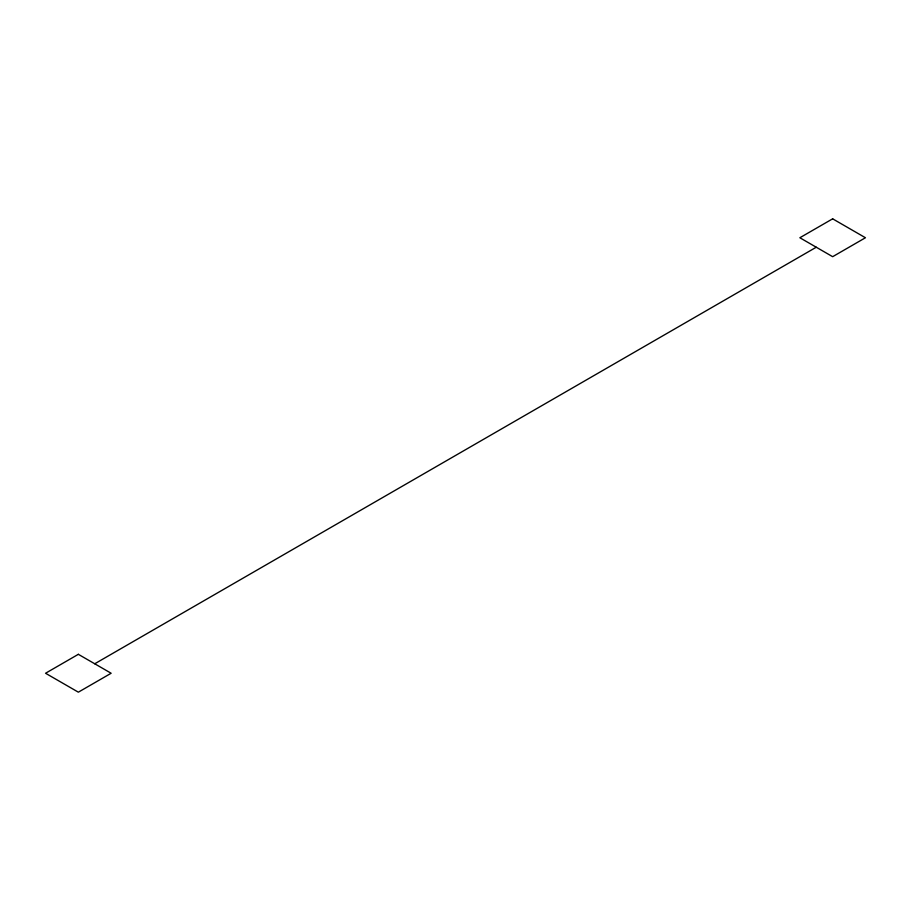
<?xml version="1.0" encoding="UTF-8"?>
<svg xmlns="http://www.w3.org/2000/svg" width="911" height="911" viewBox="0 0 911 911"><rect width="100%" height="100%" fill="white"/><g stroke="black" fill="none" stroke-linecap="round" stroke-linejoin="round"><path stroke-width="1.37" d="M94.744 663.777L816.256 247.223M78.346 654.314L45.55 673.252L78.346 692.178L111.142 673.252L78.346 654.314M832.654 218.822L799.858 237.748L832.654 256.686L865.45 237.748L832.654 218.822"/></g></svg>
